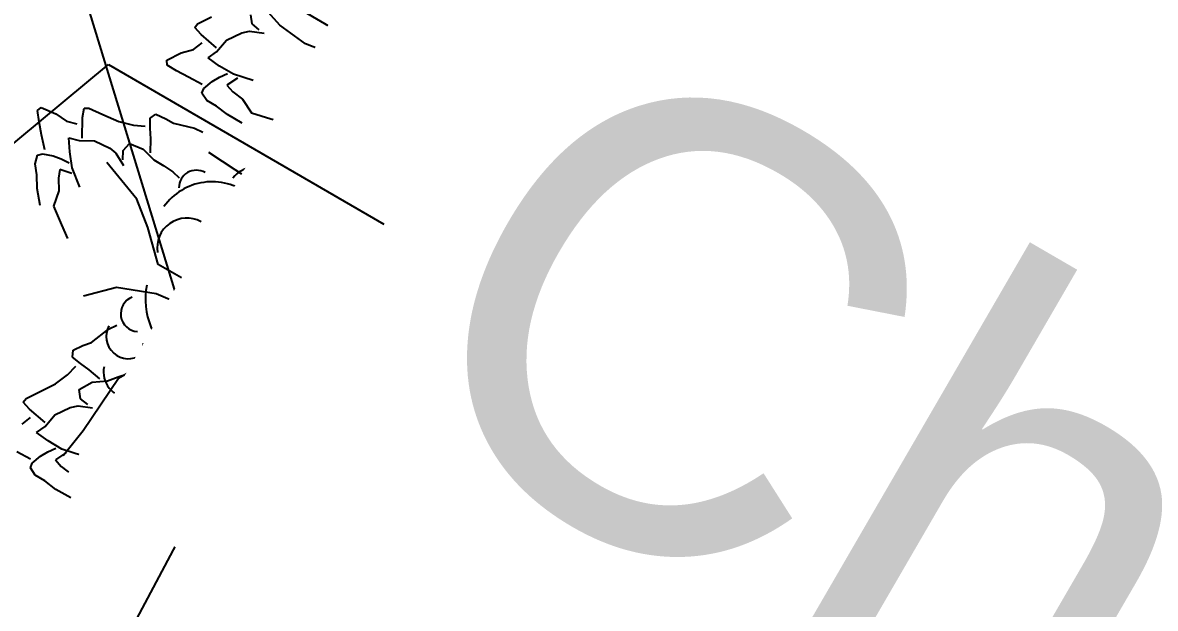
# Model space of a CAD drawing. Header units: millimetres. Extents: x 524954 to 526204, y 9523489 to 9524010.
# Drawn here: x 525325.79 to 525334.68, y 9523789.86 to 9523794.46 of the extents above; entities that cross this region are included whole.
import ezdxf
from ezdxf import colors
from ezdxf.entities.mleader import LeaderData, LeaderLine
from ezdxf.math import Vec2, Vec3

# ---------------------------------------------------------------- set-up
doc = ezdxf.new("R2010")
doc.units = ezdxf.units.MM
doc.header["$PDMODE"] = 32
doc.header["$PDSIZE"] = 0.5
doc.linetypes.add('ACAD_ISO12W100', pattern=[21, 12, -3, 0, -3, 0, -3])
for name, color, linetype in [('Arbre', 34, 'ACAD_ISO12W100'), ('Bati', 6, 'Continuous'), ('Bati_H', 1, 'Continuous'), ('Bord Fleuve', 4, 'ACAD_ISO12W100'), ('ETQ IMPAIR', 7, 'Continuous'), ('Haut_Talus', 30, 'Continuous'), ('Talus', 2, 'Continuous'), ('TopoAlt', 3, 'Continuous'), ('TOPOJIS', 7, 'Continuous')]:
    doc.layers.add(name, color=color, linetype=linetype)
doc.styles.add('Simplex 1.0', font='Simplex.shx', dxfattribs={"width": 0.99, "height": 1})
doc.styles.get("Standard").update_dxf_attribs({"font": 'arial.ttf'})

# ---------------------------------------------------------------- blocks, each defined once
blk = doc.blocks.new('TCPOINT M')
at = {"color": 0}
blk.add_point((0, 0), dxfattribs=at)
at = {"layer": 'TopoAlt', "style": 'Simplex 1.0', "width": 0.99}
blk.add_attdef('ALT', (0.15, 0.15), '', height=1, dxfattribs=at)
blk = doc.blocks.new('v088')
at = {"linetype": 'Continuous'}
for p, q in [((-0.2365, 6.8477), (-0.2742, 7.4626)), ((-1.6648, 7.048), (-1.9323, 7.3471)), ((-1.2665, 7.0314), (-1.4491, 7.1395)), ((-0.0837, 6.6768), (-0.0745, 7.1309)), ((1.3209, 7.0171), (1.4418, 7.1813)), ((1.5755, 7.0348), (1.778, 7.1634)), ((-1.4628, 6.9029), (-1.6648, 7.048)), ((-1.0467, 6.9303), (-1.2665, 7.0314)), ((1.3557, 6.8374), (1.5755, 7.0348)), ((1.0227, 6.7061), (1.3209, 7.0171)), ((-1.1618, 6.7848), (-1.4628, 6.9029)), ((-0.8063, 6.7363), (-1.0467, 6.9303)), ((-0.2869, 6.2807), (-0.2365, 6.8477)), ((-0.9597, 6.6336), (-1.1618, 6.7848)), ((1.107, 6.54), (1.3557, 6.8374)), ((-0.6972, 6.5707), (-0.8063, 6.7363)), ((-0.0491, 6.2111), (-0.0837, 6.6768)), ((0.7433, 6.3831), (1.0227, 6.7061)), ((1.6628, 6.4272), (1.906, 6.6935)), ((-0.7803, 6.3824), (-0.9597, 6.6336)), ((-0.4884, 6.4009), (-0.6972, 6.5707)), ((0.8455, 6.2546), (1.107, 6.54)), ((1.3814, 6.2037), (1.6628, 6.4272)), ((-0.5514, 6.1446), (-0.7803, 6.3824)), ((-0.2789, 6.2036), (-0.4884, 6.4009)), ((0.4379, 6.1217), (0.7433, 6.3831)), ((-0.2479, 5.9022), (-0.2869, 6.2807)), ((0.6096, 5.9388), (0.8455, 6.2546)), ((-0.2539, 5.9607), (-0.5514, 6.1446)), ((-0.0486, 5.8877), (-0.0491, 6.2111)), ((1.1982, 6.0444), (1.3814, 6.2037)), ((-1.9071, 5.8427), (-2.2223, 6.0475)), ((0.2399, 5.7756), (0.4379, 6.1217)), ((-2.7868, 5.6812), (-3.0229, 5.9686)), ((1.0213, 5.879), (1.1982, 6.0444)), ((-0.1646, 5.4873), (-0.2479, 5.9022)), ((0.0846, 5.4676), (-0.0486, 5.8877)), ((0.4109, 5.6237), (0.6096, 5.9388)), ((0.8338, 5.6263), (1.0213, 5.879)), ((1.0995, 5.7065), (1.3247, 5.9413)), ((-1.7911, 5.6523), (-1.9071, 5.8427)), ((0.0846, 5.4676), (0.2399, 5.7756)), ((0.8812, 5.4407), (1.0995, 5.7065)), ((2.6462, 5.4963), (3.1193, 5.7735)), ((-2.7013, 5.4591), (-2.7868, 5.6812)), ((-1.6346, 5.3011), (-1.7911, 5.6523)), ((0.3061, 5.2857), (0.4109, 5.6237)), ((0.6713, 5.3679), (0.8338, 5.6263)), ((1.0006, 5.5861), (1.394, 5.6007)), ((1.394, 5.6007), (1.7306, 5.5642)), ((1.7306, 5.5642), (1.9997, 5.4827)), ((-2.6206, 5.1685), (-2.7013, 5.4591)), ((-0.1073, 4.8293), (-0.1646, 5.4873)), ((0.7312, 5.1764), (0.8812, 5.4407)), ((1.9997, 5.4827), (2.3377, 5.3779)), ((2.3377, 5.3779), (2.6462, 5.4963)), ((0.5102, 5.0412), (0.6713, 5.3679)), ((-1.5592, 4.9668), (-1.6346, 5.3011)), ((0.1613, 5.0712), (0.3061, 5.2857)), ((-2.4003, 5.0425), (-2.6206, 5.1685)), ((0.6191, 4.888), (0.7312, 5.1764)), ((0.1717, 4.8724), (0.1613, 5.0712)), ((-2.9464, 4.9876), (-3.2062, 4.92)), ((-2.6344, 4.9381), (-2.9464, 4.9876)), ((-2.0611, 4.8817), (-2.4003, 5.0425)), ((0.3786, 4.7897), (0.5102, 5.0412)), ((-2.2328, 4.7662), (-2.6344, 4.9381)), ((-1.4917, 4.6586), (-1.5592, 4.9668)), ((-1.6919, 4.7713), (-2.0611, 4.8817)), ((-0.1657, 4.3492), (-0.1073, 4.8293)), ((0.1743, 4.4496), (0.1717, 4.8724)), ((0.489, 4.5681), (0.6191, 4.888)), ((-2.1227, 4.7254), (-2.3768, 4.5144)), ((-1.8192, 4.6131), (-2.2328, 4.7662)), ((-1.415, 4.6154), (-1.6919, 4.7713)), ((0.2314, 4.3948), (0.3786, 4.7897)), ((-1.5041, 4.4145), (-1.8192, 4.6131)), ((-1.2732, 4.3758), (-1.415, 4.6154)), ((0.3841, 4.2301), (0.489, 4.5681)), ((-2.3768, 4.5144), (-2.655, 4.434)), ((0.1384, 4.0819), (0.1743, 4.4496)), ((-2.655, 4.434), (-2.9315, 4.2727)), ((-1.2976, 4.0581), (-1.5041, 4.4145)), ((-1.1877, 4.1537), (-1.2732, 4.3758)), ((0.1384, 4.0819), (0.2314, 4.3948)), ((0.7235, 4.3553), (1.0465, 4.3745)), ((1.0465, 4.3745), (1.2838, 4.3297)), ((-2.9315, 4.2727), (-3.209, 3.8627)), ((-0.2169, 3.5272), (-0.1657, 4.3492)), ((0.3911, 4.2526), (0.7235, 4.3553)), ((1.2838, 4.3297), (1.6547, 4.1385)), ((0.2848, 3.9233), (0.3841, 4.2301)), ((-1.0099, 3.9771), (-1.1877, 4.1537)), ((1.6547, 4.1385), (1.8004, 4.0109)), ((-1.0692, 3.839), (-1.2976, 4.0581)), ((1.8004, 4.0109), (2.0573, 3.9168)), ((-0.8085, 3.8631), (-1.0099, 3.9771)), ((0.1177, 3.584), (0.2848, 3.9233)), ((2.0573, 3.9168), (2.4606, 3.664)), ((-3.209, 3.8627), (-3.3666, 3.6666)), ((-0.6849, 3.6045), (-1.0692, 3.839)), ((-0.589, 3.7744), (-0.8085, 3.8631)), ((-0.2343, 3.4611), (-0.589, 3.7744)), ((2.4606, 3.664), (2.589, 3.4739)), ((-0.2941, 3.234), (-0.6849, 3.6045)), ((0.064, 3.1786), (0.1177, 3.584)), ((-0.3436, 3.0457), (-0.2169, 3.5272)), ((0.0445, 2.6247), (0.064, 3.1786)), ((-0.3518, 2.5418), (-0.3436, 3.0457)), ((0.0429, 2.1085), (0.0445, 2.6247)), ((-0.3726, 1.7516), (-0.3518, 2.5418))]:
    blk.add_line(p, q, dxfattribs=at)
at = {"color": 3, "linetype": 'Continuous'}
for p, q in [((-1.8828, 7.0578), (-1.8923, 7.1303)), ((-0.654, 7.1313), (-0.5947, 7.0251)), ((-2.333, 7.0298), (-2.3098, 7.06)), ((-2.283, 6.9743), (-2.333, 7.0298)), ((-2.3098, 7.06), (-2.2004, 7.1132)), ((-1.8262, 7.0109), (-1.8828, 7.0578)), ((-1.2925, 6.9474), (-1.2526, 7.0255)), ((-1.2526, 7.0255), (-1.1978, 7.0672)), ((-1.1978, 7.0672), (-1.1602, 7.0548)), ((-1.1602, 7.0548), (-1.1012, 6.9916)), ((-0.978, 6.9406), (-0.9175, 7.0343)), ((-0.9175, 7.0343), (-0.8661, 6.9697)), ((-0.8351, 6.9716), (-0.7381, 7.0997)), ((-0.5947, 7.0251), (-0.5257, 6.909)), ((1.9408, 7.0996), (1.9941, 7.049)), ((1.9941, 7.049), (1.9988, 6.9761)), ((2.3991, 7.1055), (2.4452, 7.0467)), ((2.4452, 7.0467), (2.4201, 7.0181)), ((-2.1607, 6.8701), (-2.283, 6.9743)), ((-2.0833, 6.9307), (-1.963, 6.9891)), ((-1.963, 6.9891), (-1.9025, 7.0009)), ((-1.9025, 7.0009), (-1.7879, 6.9849)), ((-1.3538, 6.8575), (-1.2925, 6.9474)), ((-1.1012, 6.9916), (-1.0633, 6.9361)), ((-1.0633, 6.9361), (-1.0322, 6.8755)), ((-1.0349, 6.828), (-0.978, 6.9406)), ((-0.8661, 6.9697), (-0.7702, 6.8978)), ((0.8128, 6.9092), (0.8527, 6.9872)), ((0.8527, 6.9872), (0.8913, 6.9906)), ((0.8913, 6.9906), (0.9551, 6.8814)), ((1.9988, 6.9761), (1.8939, 6.9271)), ((2.3073, 6.9725), (2.1835, 6.9184)), ((2.4201, 7.0181), (2.3073, 6.9725)), ((-2.4387, 6.8298), (-2.3415, 6.858)), ((-2.3415, 6.858), (-2.2745, 6.9095)), ((-2.1606, 6.8391), (-2.0833, 6.9307)), ((-1.413, 6.7366), (-1.3538, 6.8575)), ((-1.122, 6.8741), (-1.1715, 6.8255)), ((-1.0639, 6.7951), (-1.122, 6.8741)), ((-0.7702, 6.8978), (-0.705, 6.781)), ((-0.5257, 6.909), (-0.4496, 6.8178)), ((0.7681, 6.8145), (0.8128, 6.9092)), ((0.9551, 6.8814), (0.9888, 6.786)), ((1.6041, 6.8779), (1.535, 6.8736)), ((1.6876, 6.8986), (1.6041, 6.8779)), ((1.7747, 6.9234), (1.6876, 6.8986)), ((1.8939, 6.9271), (1.7747, 6.9234)), ((1.8337, 6.904), (1.9118, 6.828)), ((2.0835, 6.8543), (2.0142, 6.7921)), ((2.1835, 6.9184), (2.0835, 6.8543)), ((-2.5514, 6.7723), (-2.4387, 6.8298)), ((-2.5502, 6.7337), (-2.5514, 6.7723)), ((-2.228, 6.7914), (-2.1606, 6.8391)), ((-2.1379, 6.7256), (-2.228, 6.7914)), ((-1.1715, 6.8255), (-1.2266, 6.7446)), ((-1.0757, 6.6715), (-1.0349, 6.828)), ((-0.705, 6.781), (-0.6897, 6.7213)), ((-0.4496, 6.8178), (-0.3793, 6.7567)), ((-0.357, 6.7218), (-0.3104, 6.7855)), ((-0.3104, 6.7855), (-0.2553, 6.7842)), ((-0.2553, 6.7842), (-0.2138, 6.7099)), ((0.7187, 6.7034), (0.7681, 6.8145)), ((0.9888, 6.786), (1.0441, 6.7221)), ((1.1083, 6.7343), (1.1609, 6.7873)), ((1.1609, 6.7873), (1.1923, 6.7659)), ((1.1923, 6.7659), (1.2517, 6.6597)), ((1.9118, 6.828), (1.9768, 6.7743)), ((1.9768, 6.7743), (2.0342, 6.7201)), ((-2.4746, 6.6893), (-2.5502, 6.7337)), ((-2.3827, 6.6392), (-2.4746, 6.6893)), ((-2.0288, 6.6624), (-2.1379, 6.7256)), ((-1.3299, 6.6702), (-1.3669, 6.5144)), ((-1.2266, 6.7446), (-1.3299, 6.6702)), ((-0.6897, 6.7213), (-0.6991, 6.6059)), ((-0.6753, 6.6457), (-0.6318, 6.7049)), ((-0.6318, 6.7049), (-0.56, 6.7185)), ((-0.56, 6.7185), (-0.4983, 6.6206)), ((-0.4022, 6.6506), (-0.357, 6.7218)), ((-0.2138, 6.7099), (-0.1857, 6.6447)), ((0.5938, 6.6601), (0.6485, 6.7018)), ((0.6485, 6.7018), (0.6861, 6.6893)), ((0.6861, 6.6893), (0.7451, 6.6262)), ((1.0112, 6.6062), (1.1083, 6.7343)), ((2.0342, 6.7201), (2.0261, 6.6656)), ((-2.2745, 6.5836), (-2.3827, 6.6392)), ((-2.2624, 6.5503), (-2.1959, 6.6055)), ((-2.1959, 6.6055), (-2.1384, 6.6402)), ((-2.1384, 6.6402), (-2.076, 6.6678)), ((-1.9976, 6.6315), (-2.0798, 6.5781)), ((-1.8748, 6.6127), (-2.0288, 6.6624)), ((-0.4983, 6.6206), (-0.4798, 6.5027)), ((-0.4679, 6.5637), (-0.4022, 6.6506)), ((-0.1857, 6.6447), (-0.0753, 6.5169)), ((0.4926, 6.4921), (0.5538, 6.582)), ((0.5538, 6.582), (0.5938, 6.6601)), ((0.7451, 6.6262), (0.7831, 6.5707)), ((0.8684, 6.5752), (0.9289, 6.6689)), ((0.9289, 6.6689), (0.9803, 6.6043)), ((0.9803, 6.6043), (1.0762, 6.5324)), ((1.2517, 6.6597), (1.3207, 6.5436)), ((1.879, 6.6139), (1.7385, 6.5203)), ((1.9472, 6.6337), (1.879, 6.6139)), ((2.0261, 6.6656), (1.9472, 6.6337)), ((-2.2769, 6.5134), (-2.2624, 6.5503)), ((-2.2384, 6.4564), (-2.2769, 6.5134)), ((-2.0798, 6.5781), (-2.0342, 6.5259)), ((-2.0342, 6.5259), (-1.9565, 6.4662)), ((-1.3669, 6.5144), (-1.3922, 6.3999)), ((-0.4798, 6.5027), (-0.4444, 6.4194)), ((-0.0753, 6.5169), (-0.0397, 6.4532)), ((0.4333, 6.3712), (0.4926, 6.4921)), ((0.7244, 6.5087), (0.6749, 6.4601)), ((0.7824, 6.4297), (0.7244, 6.5087)), ((0.7831, 6.5707), (0.8142, 6.5101)), ((0.8114, 6.4626), (0.8684, 6.5752)), ((1.0762, 6.5324), (1.1414, 6.4156)), ((1.3207, 6.5436), (1.3968, 6.4523)), ((1.7385, 6.5203), (1.6708, 6.4929)), ((-3.5682, 6.3771), (-3.539, 6.4025)), ((-3.539, 6.4025), (-3.4232, 6.3514)), ((-2.1628, 6.412), (-2.2384, 6.4564)), ((-2.0765, 6.3457), (-2.1628, 6.412)), ((-1.9565, 6.4662), (-1.8881, 6.3588)), ((-0.4444, 6.4194), (-0.4135, 6.3391)), ((0.6749, 6.4601), (0.6198, 6.3792)), ((0.7707, 6.306), (0.8114, 6.4626)), ((1.1414, 6.4156), (1.1567, 6.3559)), ((1.3968, 6.4523), (1.4671, 6.3913)), ((1.4894, 6.3564), (1.536, 6.4201)), ((1.536, 6.4201), (1.5911, 6.4188)), ((1.5911, 6.4188), (1.6326, 6.3444)), ((2.6849, 6.3343), (2.7388, 6.4036)), ((2.7388, 6.4036), (2.7772, 6.3997)), ((-3.5548, 6.2904), (-3.5682, 6.3771)), ((-3.4232, 6.3514), (-3.3399, 6.2939)), ((-3.2164, 6.1615), (-3.2129, 6.3221)), ((-3.2129, 6.3221), (-3.2014, 6.3959)), ((-3.2014, 6.3959), (-3.1633, 6.397)), ((-3.1633, 6.397), (-3.053, 6.3458)), ((-3.053, 6.3458), (-2.929, 6.2922)), ((-2.6826, 6.2395), (-2.6821, 6.3185)), ((-2.6821, 6.3185), (-2.6368, 6.3497)), ((-2.6368, 6.3497), (-2.5596, 6.3138)), ((-2.5596, 6.3138), (-2.4986, 6.2775)), ((-1.9592, 6.2797), (-2.0765, 6.3457)), ((-1.8881, 6.3588), (-1.7347, 6.313)), ((-0.4135, 6.3391), (-0.4006, 6.2711)), ((0.6198, 6.3792), (0.5164, 6.3047)), ((1.1567, 6.3559), (1.1472, 6.2405)), ((1.171, 6.2803), (1.2146, 6.3394)), ((1.2146, 6.3394), (1.2864, 6.3531)), ((1.2864, 6.3531), (1.3481, 6.2552)), ((1.4442, 6.2852), (1.4894, 6.3564)), ((1.6326, 6.3444), (1.6606, 6.2793)), ((2.6234, 6.2497), (2.6849, 6.3343)), ((2.7772, 6.3997), (2.8196, 6.2805)), ((-3.5355, 6.1876), (-3.5548, 6.2904)), ((-3.3399, 6.2939), (-3.2577, 6.2746)), ((-2.929, 6.2922), (-2.8139, 6.2629)), ((-2.8139, 6.2629), (-2.7211, 6.2547)), ((-2.6774, 6.1553), (-2.6826, 6.2395)), ((-2.4986, 6.2775), (-2.3343, 6.2387)), ((-2.3343, 6.2387), (-2.2681, 6.208)), ((-1.7347, 6.313), (-1.6219, 6.2812)), ((0.5164, 6.3047), (0.4795, 6.1489)), ((1.3481, 6.2552), (1.3665, 6.1373)), ((1.3784, 6.1983), (1.4442, 6.2852)), ((1.6606, 6.2793), (1.771, 6.1515)), ((2.5541, 6.1497), (2.6234, 6.2497)), ((2.8196, 6.2805), (2.8349, 6.1805)), ((-3.5103, 6.0686), (-3.5355, 6.1876)), ((-3.3198, 6.1639), (-3.2403, 6.1417)), ((-3.3139, 6.0525), (-3.3198, 6.1639)), ((-3.2403, 6.1417), (-3.1205, 6.1398)), ((-3.1205, 6.1398), (-2.9991, 6.0834)), ((-2.6797, 6.0464), (-2.6774, 6.1553)), ((0.4795, 6.1489), (0.4542, 6.0345)), ((1.3665, 6.1373), (1.4019, 6.054)), ((1.771, 6.1515), (1.8066, 6.0878)), ((2.4234, 6.1305), (2.4849, 6.1612)), ((2.4849, 6.1612), (2.5195, 6.142)), ((2.5195, 6.142), (2.5657, 6.0689)), ((2.8349, 6.1805), (2.8773, 6.1074)), ((2.9427, 6.1074), (3.0042, 6.1497)), ((3.0042, 6.1497), (3.0311, 6.1228)), ((-3.294, 5.9279), (-3.3139, 6.0525)), ((-2.9991, 6.0834), (-2.9517, 6.044)), ((-2.8958, 5.9912), (-2.8952, 6.0647)), ((-2.8952, 6.0647), (-2.845, 6.1178)), ((-2.845, 6.1178), (-2.7377, 6.0747)), ((-2.7377, 6.0747), (-2.6536, 5.99)), ((1.4019, 6.054), (1.4328, 5.9737)), ((2.2926, 5.9843), (2.3695, 6.0612)), ((2.3695, 6.0612), (2.4234, 6.1305)), ((2.5657, 6.0689), (2.5926, 6.0074)), ((2.6772, 5.9958), (2.7542, 6.0766)), ((2.7542, 6.0766), (2.7926, 6.0035)), ((2.8234, 5.9997), (2.9427, 6.1074)), ((3.0311, 6.1228), (3.0696, 6.0074)), ((-3.5861, 5.9603), (-3.5662, 6.0262)), ((-3.5727, 5.8736), (-3.5861, 5.9603)), ((-3.5662, 6.0262), (-3.5284, 6.0381)), ((-3.5284, 6.0381), (-3.4436, 6.0215)), ((-3.4436, 6.0215), (-3.3804, 5.9989)), ((-3.3804, 5.9989), (-3.3196, 5.968)), ((-2.9517, 6.044), (-2.8917, 5.945)), ((-2.6536, 5.99), (-2.576, 5.9433)), ((1.4328, 5.9737), (1.4458, 5.9057)), ((2.2118, 5.8766), (2.2926, 5.9843)), ((2.5926, 6.0074), (2.6118, 5.942)), ((2.6003, 5.8958), (2.6772, 5.9958)), ((2.7926, 6.0035), (2.8734, 5.9151)), ((3.0696, 6.0074), (3.1158, 5.8804)), ((-3.5695, 5.7648), (-3.5727, 5.8736)), ((-3.3915, 5.9142), (-3.4031, 5.8459)), ((-3.2981, 5.8843), (-3.3915, 5.9142)), ((-3.2352, 5.7773), (-3.294, 5.9279)), ((-2.576, 5.9433), (-2.5039, 5.8964)), ((-2.5039, 5.8964), (-2.4536, 5.8489)), ((2.4657, 5.9189), (2.3964, 5.8497)), ((2.5234, 5.9574), (2.4657, 5.9189)), ((2.5657, 5.8689), (2.5234, 5.9574)), ((2.5311, 5.7497), (2.6003, 5.8958)), ((2.8734, 5.9151), (2.9157, 5.7881)), ((3.1158, 5.8804), (3.1734, 5.7766)), ((-3.4031, 5.8459), (-3.4003, 5.748)), ((2.281, 5.7958), (2.2156, 5.6496)), ((2.3964, 5.8497), (2.281, 5.7958)), ((2.9157, 5.7881), (2.9196, 5.7266)), ((-3.5466, 5.6322), (-3.5695, 5.7648)), ((-3.4003, 5.748), (-3.4403, 5.6271)), ((2.9196, 5.7266), (2.8888, 5.615)), ((2.9196, 5.6496), (2.9734, 5.6996)), ((2.9734, 5.6996), (3.0465, 5.6996)), ((3.0465, 5.6996), (3.0888, 5.5919)), ((3.1734, 5.7766), (3.2311, 5.7035)), ((3.2465, 5.665), (3.3042, 5.7189)), ((3.3042, 5.7189), (3.3581, 5.7073)), ((3.3581, 5.7073), (3.385, 5.6266)), ((-3.4403, 5.6271), (-3.3789, 5.4792)), ((2.2156, 5.6496), (2.1695, 5.5419)), ((3.1081, 5.5304), (3.1888, 5.6035)), ((3.1888, 5.6035), (3.2465, 5.665)), ((3.385, 5.6266), (3.4004, 5.5573)), ((3.0888, 5.5919), (3.085, 5.4727)), ((3.4004, 5.5573), (3.485, 5.4112)), ((-3.3789, 5.4792), (-3.3323, 5.3717)), ((3.085, 5.4727), (3.1042, 5.3842)), ((3.1042, 5.3842), (3.1196, 5.2996)), ((3.485, 5.4112), (3.5081, 5.3419)), ((3.1196, 5.2996), (3.1196, 5.2304)), ((1.8724, 4.9461), (1.762, 4.9854)), ((-1.7514, 4.7999), (-1.7068, 4.8945)), ((-1.7068, 4.8945), (-1.6668, 4.9726)), ((-1.6668, 4.9726), (-1.6283, 4.976)), ((-1.6283, 4.976), (-1.5645, 4.8667)), ((2.0224, 4.89), (1.8724, 4.9461)), ((2.0987, 4.9642), (2.2113, 4.8904)), ((-1.5645, 4.8667), (-1.5307, 4.7714)), ((0.8993, 4.7791), (0.9393, 4.8572)), ((0.9393, 4.8572), (0.9778, 4.8606)), ((0.9778, 4.8606), (1.0416, 4.7513)), ((2.0834, 4.7783), (2.0224, 4.89)), ((2.2113, 4.8904), (2.2929, 4.8185)), ((2.2929, 4.8185), (2.3654, 4.7691)), ((-1.8008, 4.6887), (-1.7514, 4.7999)), ((-1.5307, 4.7714), (-1.4755, 4.7074)), ((-1.5083, 4.5916), (-1.4112, 4.7196)), ((-1.4112, 4.7196), (-1.3587, 4.7727)), ((-1.3587, 4.7727), (-1.3272, 4.7513)), ((-1.3272, 4.7513), (-1.2679, 4.6451)), ((0.8546, 4.6845), (0.8993, 4.7791)), ((1.0416, 4.7513), (1.0754, 4.656)), ((2.1569, 4.7135), (2.0834, 4.7783)), ((2.1989, 4.6584), (2.1569, 4.7135)), ((2.3654, 4.7691), (2.4, 4.7096)), ((-3.1435, 4.5571), (-3.0095, 4.66)), ((-3.0095, 4.66), (-2.9439, 4.6918)), ((-1.9657, 4.5674), (-1.9257, 4.6454)), ((-1.9257, 4.6454), (-1.871, 4.6871)), ((-1.871, 4.6871), (-1.8334, 4.6747)), ((-1.8334, 4.6747), (-1.7744, 4.6115)), ((-1.6512, 4.5605), (-1.5907, 4.6542)), ((-1.5907, 4.6542), (-1.5392, 4.5896)), ((-1.2679, 4.6451), (-1.1988, 4.529)), ((0.8053, 4.5733), (0.8546, 4.6845)), ((1.0754, 4.656), (1.1306, 4.592)), ((1.1948, 4.6042), (1.2474, 4.6573)), ((1.2474, 4.6573), (1.2789, 4.6359)), ((1.2789, 4.6359), (1.3382, 4.5297)), ((1.9921, 4.6376), (2.1424, 4.5777)), ((2.1133, 4.6106), (2.1989, 4.6584)), ((2.383, 4.6739), (2.3129, 4.6232)), ((2.4, 4.7096), (2.383, 4.6739)), ((2.3928, 4.6398), (2.497, 4.577)), ((-3.2101, 4.5328), (-3.1435, 4.5571)), ((-2.0269, 4.4774), (-1.9657, 4.5674)), ((-1.7744, 4.6115), (-1.7365, 4.5561)), ((-1.7365, 4.5561), (-1.7054, 4.4954)), ((-1.7081, 4.4479), (-1.6512, 4.5605)), ((-1.5392, 4.5896), (-1.4434, 4.5178)), ((0.6804, 4.53), (0.7351, 4.5718)), ((0.7351, 4.5718), (0.7727, 4.5593)), ((0.7727, 4.5593), (0.8317, 4.4961)), ((0.9549, 4.4451), (1.0154, 4.5388)), ((1.0154, 4.5388), (1.0668, 4.4742)), ((1.0978, 4.4762), (1.1948, 4.6042)), ((2.1424, 4.5777), (2.247, 4.5072)), ((2.2532, 4.5924), (2.1892, 4.5691)), ((2.3129, 4.6232), (2.2532, 4.5924)), ((2.497, 4.577), (2.5853, 4.5209)), ((-3.2911, 4.4407), (-3.2867, 4.4956)), ((-3.2867, 4.4956), (-3.2101, 4.5328)), ((-2.0862, 4.3565), (-2.0269, 4.4774)), ((-1.7952, 4.494), (-1.8447, 4.4455)), ((-1.7371, 4.415), (-1.7952, 4.494)), ((-1.7488, 4.2914), (-1.7081, 4.4479)), ((-1.4434, 4.5178), (-1.3781, 4.401)), ((-1.1988, 4.529), (-1.1228, 4.4377)), ((0.5791, 4.362), (0.6404, 4.452)), ((0.6404, 4.452), (0.6804, 4.53)), ((0.8317, 4.4961), (0.8696, 4.4407)), ((1.0668, 4.4742), (1.1627, 4.4024)), ((1.3382, 4.5297), (1.4072, 4.4136)), ((2.247, 4.5072), (2.3325, 4.4356)), ((2.5853, 4.5209), (2.6578, 4.4715)), ((2.6578, 4.4715), (2.6564, 4.4329)), ((-3.3314, 4.3035), (-3.2664, 4.3702)), ((-3.2303, 4.3905), (-3.2911, 4.4407)), ((-3.1617, 4.3413), (-3.2303, 4.3905)), ((-1.8998, 4.3645), (-2.0031, 4.2901)), ((-1.8447, 4.4455), (-1.8998, 4.3645)), ((-1.3781, 4.401), (-1.3629, 4.3412)), ((-1.1228, 4.4377), (-1.0524, 4.3767)), ((-1.0302, 4.3418), (-0.9835, 4.4054)), ((-0.9835, 4.4054), (-0.9285, 4.4041)), ((-0.9285, 4.4041), (-0.8869, 4.3298)), ((0.5199, 4.2411), (0.5791, 4.362)), ((0.8109, 4.3786), (0.7614, 4.3301)), ((0.869, 4.2996), (0.8109, 4.3786)), ((0.8696, 4.4407), (0.9007, 4.38)), ((0.898, 4.3325), (0.9549, 4.4451)), ((1.1627, 4.4024), (1.228, 4.2856)), ((1.4072, 4.4136), (1.4833, 4.3223)), ((2.262, 4.3926), (2.1788, 4.3064)), ((2.2601, 4.3616), (2.3751, 4.2494)), ((2.3325, 4.4356), (2.262, 4.3926)), ((2.4412, 4.3615), (2.371, 4.3146)), ((2.5401, 4.3831), (2.4412, 4.3615)), ((2.6564, 4.4329), (2.5401, 4.3831)), ((-3.4268, 4.2328), (-3.3314, 4.3035)), ((-3.0788, 4.2707), (-3.1617, 4.3413)), ((-3.0186, 4.2553), (-2.9333, 4.2859)), ((-2.9333, 4.2859), (-2.8514, 4.3121)), ((-2.8514, 4.3121), (-2.7828, 4.3211)), ((-2.0031, 4.2901), (-2.0401, 4.1343)), ((-1.3629, 4.3412), (-1.3723, 4.2259)), ((-1.3485, 4.2656), (-1.3049, 4.3248)), ((-1.3049, 4.3248), (-1.2331, 4.3384)), ((-1.2331, 4.3384), (-1.1715, 4.2405)), ((-1.1411, 4.1837), (-1.0754, 4.2705)), ((-1.0754, 4.2705), (-1.0302, 4.3418)), ((-0.8869, 4.3298), (-0.8589, 4.2646)), ((0.7614, 4.3301), (0.7063, 4.2491)), ((0.8572, 4.176), (0.898, 4.3325)), ((1.228, 4.2856), (1.2432, 4.2258)), ((1.4833, 4.3223), (1.5536, 4.2613)), ((1.5759, 4.2264), (1.6226, 4.29)), ((1.6226, 4.29), (1.6776, 4.2887)), ((1.6776, 4.2887), (1.7191, 4.2144)), ((1.9936, 4.2484), (1.8803, 4.2721)), ((2.1788, 4.3064), (2.0548, 4.2561)), ((-3.5467, 4.1705), (-3.4268, 4.2328)), ((-3.2386, 4.1877), (-3.1373, 4.2436)), ((-3.2291, 4.1152), (-3.2386, 4.1877)), ((-3.1373, 4.2436), (-3.0186, 4.2553)), ((-1.1715, 4.2405), (-1.153, 4.1227)), ((-0.8589, 4.2646), (-0.7485, 4.1368)), ((0.7063, 4.2491), (0.603, 4.1747)), ((1.2432, 4.2258), (1.2338, 4.1105)), ((1.2576, 4.1502), (1.3011, 4.2094)), ((1.3011, 4.2094), (1.373, 4.223)), ((1.373, 4.223), (1.4346, 4.1251)), ((1.5307, 4.1551), (1.5759, 4.2264)), ((1.7191, 4.2144), (1.7472, 4.1493)), ((1.9168, 4.2436), (1.9701, 4.193)), ((1.9701, 4.193), (1.9747, 4.12)), ((2.0548, 4.2561), (1.9936, 4.2484)), ((2.3751, 4.2494), (2.4212, 4.1906)), ((2.4212, 4.1906), (2.396, 4.1621)), ((-3.6793, 4.0872), (-3.6561, 4.1174)), ((-3.6561, 4.1174), (-3.5467, 4.1705)), ((-3.1725, 4.0683), (-3.2291, 4.1152)), ((-2.0401, 4.1343), (-2.0653, 4.0199)), ((-1.153, 4.1227), (-1.1176, 4.0393)), ((-0.7485, 4.1368), (-0.7129, 4.0731)), ((0.603, 4.1747), (0.566, 4.0189)), ((1.4346, 4.1251), (1.4531, 4.0073)), ((1.465, 4.0683), (1.5307, 4.1551)), ((1.7472, 4.1493), (1.8576, 4.0214)), ((1.9747, 4.12), (1.8699, 4.071)), ((2.2833, 4.1164), (2.1595, 4.0623)), ((2.396, 4.1621), (2.2833, 4.1164)), ((-3.6294, 4.0317), (-3.6793, 4.0872)), ((-3.5071, 3.9275), (-3.6294, 4.0317)), ((-3.4297, 3.988), (-3.3093, 4.0465)), ((-3.3093, 4.0465), (-3.2488, 4.0583)), ((-3.2488, 4.0583), (-3.1342, 4.0423)), ((-1.1176, 4.0393), (-1.0867, 3.9591)), ((0.566, 4.0189), (0.5407, 3.9045)), ((1.4531, 4.0073), (1.4885, 3.9239)), ((1.5801, 4.0219), (1.511, 4.0175)), ((1.6636, 4.0426), (1.5801, 4.0219)), ((1.7506, 4.0673), (1.6636, 4.0426)), ((1.8699, 4.071), (1.7506, 4.0673)), ((1.8097, 4.0479), (1.8877, 3.9719)), ((1.8576, 4.0214), (1.8932, 3.9577)), ((2.1595, 4.0623), (2.0595, 3.9982)), ((-3.6878, 3.9154), (-3.6208, 3.9668)), ((-3.5069, 3.8964), (-3.4297, 3.988)), ((-1.0867, 3.9591), (-1.0738, 3.891)), ((1.4885, 3.9239), (1.5194, 3.8437)), ((1.8877, 3.9719), (1.9528, 3.9182)), ((1.9528, 3.9182), (2.0102, 3.864)), ((2.0595, 3.9982), (1.9902, 3.936)), ((-3.5743, 3.8488), (-3.5069, 3.8964)), ((-3.4842, 3.783), (-3.5743, 3.8488)), ((1.5194, 3.8437), (1.5323, 3.7756)), ((2.0102, 3.864), (2.002, 3.8096)), ((-3.3751, 3.7197), (-3.4842, 3.783)), ((1.855, 3.7579), (1.7144, 3.6642)), ((1.9231, 3.7776), (1.855, 3.7579)), ((2.002, 3.8096), (1.9231, 3.7776)), ((-3.6208, 3.641), (-3.729, 3.6966)), ((-3.6087, 3.6076), (-3.5422, 3.6629)), ((-3.5422, 3.6629), (-3.4847, 3.6976)), ((-3.4847, 3.6976), (-3.4223, 3.7252)), ((-3.3439, 3.6889), (-3.4261, 3.6355)), ((-3.2212, 3.6701), (-3.3751, 3.7197)), ((1.7144, 3.6642), (1.6468, 3.6368)), ((-3.6232, 3.5708), (-3.6087, 3.6076)), ((-3.5847, 3.5138), (-3.6232, 3.5708)), ((-3.4261, 3.6355), (-3.3805, 3.5833)), ((-3.3805, 3.5833), (-3.3028, 3.5236)), ((-3.5091, 3.4694), (-3.5847, 3.5138)), ((-3.4228, 3.4031), (-3.5091, 3.4694)), ((-3.3028, 3.5236), (-3.2344, 3.4162)), ((-3.3055, 3.337), (-3.4228, 3.4031)), ((-3.2344, 3.4162), (-3.081, 3.3703)), ((-3.081, 3.3703), (-2.9682, 3.3386))]:
    blk.add_line(p, q, dxfattribs=at)
for centre, major_axis, start_param, end_param in [((-0.1929, 6.3242), (-0.3995, 0.3995), 0.587708, 1.773422), ((-0.8122, 6.2095), (-0.099, 0.099), -0.421529, 2.292047), ((-0.8896, 6.0328), (0.1246, 0.1246), 1.864761, 4.52862), ((1.088, 5.7707), (-0.3995, 0.3995), 3.265538, 4.451253), ((-0.535, 5.9246), (0.1741, 0.1741), 2.133893, 4.816631), ((1.7113, 5.8608), (0.099, 0.099), 4.31771, 7.031286), ((-2.32, 5.773), (0.0964, 0.0964), 0.254619, 2.377018), ((-1.8693, 5.7251), (0.1445, 0.1445), 6.263619, 7.998733), ((-0.1718, 5.6024), (0.3995, 0.3995), 4.836335, 6.022049), ((-2.1951, 5.3523), (0.3298, 0.3298), 0.12682, 1.733702), ((-0.8824, 5.7538), (-0.1445, 0.1445), 0.590553, 2.325666), ((0.4516, 5.6925), (0.099, 0.099), 4.31771, 7.031286), ((1.8413, 5.7182), (-0.1246, 0.1246), 2.081137, 4.744996), ((-1.6366, 5.5711), (-0.1246, 0.1246), 4.396235, 7.060094), ((-0.3902, 5.7004), (0.3298, 0.3298), 2.307735, 3.914618), ((-1.9284, 5.3425), (0.1741, 0.1741), 6.236163, 8.918901), ((0.5816, 5.5499), (0.1246, 0.1246), 3.651933, 6.315792), ((1.5402, 5.502), (0.1741, 0.1741), 3.363922, 6.046661), ((-2.3952, 5.3012), (-0.1641, 0.1641), -1.288499, 0.949924), ((-1.536, 5.4064), (0.099, 0.099), 5.251538, 7.965114), ((-0.2336, 5.5657), (-0.1641, 0.1641), 0.892416, 3.130839), ((1.924, 5.4517), (-0.1445, 0.1445), 2.713295, 4.448408), ((-1.7969, 4.8332), (0.3995, 0.3995), 6.260774, 7.446489), ((0.2804, 5.3337), (0.1741, 0.1741), 3.363922, 6.046661), ((-0.6635, 5.357), (0.0964, 0.0964), 2.435534, 4.557933), ((0.6642, 5.2834), (-0.1445, 0.1445), 2.713295, 4.448408), ((1.4749, 5.2432), (0.3298, 0.3298), 4.265936, 5.872819), ((0.2152, 5.0749), (-0.3298, 0.3298), 2.69514, 4.302022), ((1.3699, 5.0654), (-0.1641, 0.1641), 1.908121, 4.146545), ((-2.1547, 4.8961), (-0.3995, 0.3995), 0.587708, 1.773422), ((1.844, 5.0056), (-0.0964, 0.0964), 2.051824, 4.174223), ((-2.774, 4.7815), (-0.099, 0.099), -0.421529, 2.292047), ((0.1101, 4.8971), (-0.1641, 0.1641), 1.908121, 4.146545), ((0.5842, 4.8373), (0.0964, 0.0964), 3.62262, 5.745019), ((-2.8514, 4.6047), (-0.1246, 0.1246), 0.293965, 2.957824), ((-2.4968, 4.4965), (0.1741, 0.1741), 2.133893, 4.816631), ((-2.8441, 4.3258), (-0.1445, 0.1445), 0.590553, 2.325666), ((-2.352, 4.2724), (0.3298, 0.3298), 2.307735, 3.914618), ((-0.0823, 4.1124), (0.3995, 0.3995), 2.158504, 3.344219), ((-2.1954, 4.1377), (0.1641, 0.1641), 2.463212, 4.701636), ((-0.7016, 3.9977), (0.099, 0.099), 1.149268, 3.862844), ((-2.6253, 3.929), (0.0964, 0.0964), 2.435534, 4.557933), ((-0.779, 3.821), (0.1246, 0.1246), 1.864761, 4.52862), ((-0.4244, 3.7128), (0.1741, 0.1741), 2.133893, 4.816631), ((-0.7718, 3.542), (-0.1445, 0.1445), 0.590553, 2.325666), ((-0.2796, 3.4886), (0.3298, 0.3298), 2.307735, 3.914618), ((-0.1231, 3.3539), (0.1641, 0.1641), 2.463212, 4.701636), ((-0.5529, 3.1452), (0.0964, 0.0964), 2.435534, 4.557933)]:
    blk.add_ellipse(centre, major_axis=major_axis, ratio=1, start_param=start_param, end_param=end_param, dxfattribs=at)

msp = doc.modelspace()

# ---------------------------------------------------------------- hatches: boundary and pattern name
at = {"layer": 'Bati_H'}
h = msp.add_hatch(dxfattribs=at)
h.set_pattern_fill('_U', color=256, scale=2, angle=-72.98102, style=0, pattern_type=0)
h.set_pattern_definition([(287.018979527, (0, 0), (1.9124157077, 0.58537693926), [])])
h.paths.add_polyline_path([(525331.4247, 9523798.7036), (525322.695, 9523782.2723), (525307.7693, 9523790.1377), (525312.1661, 9523798.7347), (525313.7441, 9523797.7989), (525318.1764, 9523805.735), (525318.1794, 9523805.7406)])
at = {"layer": 'Bord Fleuve', "ltscale": 0.5}
h = msp.add_hatch(dxfattribs=at)
h.set_pattern_fill('ANSI33', color=135, scale=2, angle=15, style=0)
edge = h.paths.add_edge_path()
edge.add_line((525439.3507, 9523820.3804), (525429.4285, 9523796.0204))
edge.add_line((525429.4285, 9523796.0204), (525428.8842, 9523788.1014))
edge.add_line((525428.8842, 9523788.1014), (525428.3528, 9523783.6129))
edge.add_line((525428.3528, 9523783.6129), (525432.3447, 9523771.0442))
edge.add_line((525432.3447, 9523771.0442), (525425.1553, 9523761.3956))
edge.add_line((525425.1553, 9523761.3956), (525425.603, 9523757.8565))
edge.add_line((525425.603, 9523757.8565), (525425.3921, 9523752.7675))
edge.add_line((525425.3921, 9523752.7675), (525425.5312, 9523737.2692))
edge.add_line((525425.5312, 9523737.2692), (525420.1733, 9523734.2416))
edge.add_line((525420.1733, 9523734.2416), (525409.2311, 9523730.8373))
edge.add_line((525409.2311, 9523730.8373), (525403.1497, 9523725.2617))
edge.add_line((525403.1497, 9523725.2617), (525399.3115, 9523719.2787))
edge.add_line((525399.3115, 9523719.2787), (525398.4707, 9523717.2039))
edge.add_line((525398.4707, 9523717.2039), (525387.3234, 9523716.7674))
edge.add_line((525387.3234, 9523716.7674), (525379.7428, 9523715.4168))
edge.add_line((525439.3507, 9523820.3804), (525412.0291, 9523831.392))
edge.add_line((525412.0291, 9523831.392), (525397.6744, 9523844.8293))
edge.add_line((525397.6744, 9523844.8293), (525370.0416, 9523852.8917))
edge.add_line((525370.0416, 9523852.8917), (525354.138, 9523871.2241))
edge.add_line((525335.0465, 9523740.9341), (525335.464, 9523745.7879))
edge.add_line((525335.464, 9523745.7879), (525334.8238, 9523749.4829))
edge.add_line((525334.8238, 9523749.4829), (525332.9783, 9523755.8789))
edge.add_line((525332.9783, 9523755.8789), (525332.0897, 9523761.9372))
edge.add_line((525332.0897, 9523761.9372), (525333.4824, 9523768.6592))
edge.add_line((525333.4824, 9523768.6592), (525335.7546, 9523783.4262))
edge.add_line((525335.7546, 9523783.4262), (525345.5673, 9523814.1674))
edge.add_line((525345.5673, 9523814.1674), (525355.2016, 9523841.7229))
edge.add_line((525355.2016, 9523841.7229), (525358.1589, 9523858.2542))
edge.add_line((525358.1589, 9523858.2542), (525357.8909, 9523860.4348))
edge.add_line((525357.8909, 9523860.4348), (525354.138, 9523871.2241))
edge.add_line((525335.0725, 9523740.9319), (525368.6438, 9523722.0724))
edge.add_line((525368.6438, 9523722.0724), (525369.7487, 9523720.9808))
edge.add_line((525369.7487, 9523720.9808), (525379.7428, 9523715.4168))

# ---------------------------------------------------------------- linework, layer by layer
at = {"layer": 'Bati', "flags": 128}
msp.add_lwpolyline([(525331.4247, 9523798.7036), (525322.695, 9523782.2723), (525307.7693, 9523790.1377), (525312.1661, 9523798.7347), (525313.7441, 9523797.7989), (525318.1764, 9523805.735), (525318.1794, 9523805.7406)], close=True, dxfattribs=at)
at = {"layer": 'Haut_Talus', "flags": 128}
msp.add_lwpolyline([(525331.9496, 9523874.7262), (525336.5516, 9523864.2964), (525344.7336, 9523863.4453), (525348.1239, 9523858.4504), (525349.1693, 9523854.6606), (525345.5541, 9523839.4853), (525345.2322, 9523831.8741), (525345.0785, 9523826.7424), (525343.9105, 9523824.8388), (525341.401, 9523810.757), (525339.9359, 9523806.8729), (525334.5218, 9523802.3816), (525330.7802, 9523794.9717), (525327.2423, 9523786.801), (525323.5488, 9523778.7649), (525322.1504, 9523772.5842), (525324.1178, 9523763.5299), (525322.3678, 9523760.1194), (525321.7373, 9523757.9658)], dxfattribs=at)
at = {"layer": 'Talus'}
for p, q in [((525330.7683, 9523794.9443), (525332.2977, 9523794.282)), ((525330.3709, 9523794.0266), (525331.9004, 9523793.3644)), ((525329.9736, 9523793.1089), (525334.5619, 9523791.1222)), ((525329.5762, 9523792.1913), (525331.1057, 9523791.529)), ((525329.1789, 9523791.2736), (525330.7084, 9523790.6113)), ((525328.7816, 9523790.3559), (525330.311, 9523789.6937))]:
    msp.add_line(p, q, dxfattribs=at)

# ---------------------------------------------------------------- block references
at = {"layer": 'Arbre'}
msp.add_blockref('v088', (525329.4757, 9523787.3928), dxfattribs=at)
at = {"layer": 'TOPOJIS'}
ref = msp.add_blockref('TCPOINT M', (525328.8656, 9523790.1896, 275.78), dxfattribs=at)
ref.add_attrib('ALT', '275.78', (525328.9156, 9523790.2396, 275.78), dxfattribs={"layer": 'TopoAlt', "height": 1, "style": 'Simplex 1.0', "width": 0.99})

# ---------------------------------------------------------------- next in the draw order: leaders
at = {"layer": 'ETQ IMPAIR'}
ml = msp.add_multileader_mtext('Standard', dxfattribs=at)
ml.set_content('Cheminement des piétons', color=256)
ml.set_leader_properties()
ml.build(insert=Vec2(0, 0))
ml.multileader.update_dxf_attribs({"has_text_frame": 1, "dogleg_length": 2.5, "arrow_head_size": 3.5})
ctx = ml.context
ctx.base_point, ctx.char_height, ctx.arrow_head_size, ctx.landing_gap_size, ctx.plane_origin, ctx.plane_x_axis, ctx.plane_y_axis = Vec3(525328.6284, 9523792.8782), 3.5, 3.5, 0.8, Vec3(525468.1657, 9523659.7723), Vec3(0.864942, -0.501872), Vec3(0.501872, 0.864942)
ctx.text_align_type = 1
notes = []
notes.append((ctx, [(1, (1, 1, 0), (525326.466, 9523794.1328), (0.864942, -0.501872), 2.5, [(0, [(525289.2903, 9523763.2481)], 0, [])])]))
ctx.mtext.insert, ctx.mtext.text_direction, ctx.mtext.rotation, ctx.mtext.alignment, ctx.mtext.flow_direction = Vec3(525354.8219, 9523780.2647), Vec3(0.864942, -0.501872), 5.757423, 2, 5
ctx.mtext.has_bg_fill, ctx.mtext.bg_color, ctx.mtext.bg_scale_factor, ctx.mtext.bg_transparency, ctx.mtext.use_window_bg_color = 1, -1027028792, 1.5, 0, 1
for ctx, leaders in notes:
    for number, flags, end, landing, length, lines in leaders:
        leader = LeaderData()
        leader.index, (leader.has_last_leader_line, leader.has_dogleg_vector, leader.attachment_direction) = number, flags
        leader.last_leader_point, leader.dogleg_vector, leader.dogleg_length = Vec3(end), Vec3(landing), length
        for number, points, colour, breaks in lines:
            line = LeaderLine()
            line.index, line.vertices, line.color, line.breaks = number, Vec3.list(points), colors.encode_raw_color(colour), breaks
            leader.lines.append(line)
        ctx.leaders.append(leader)

doc.saveas('drawing.dxf')
